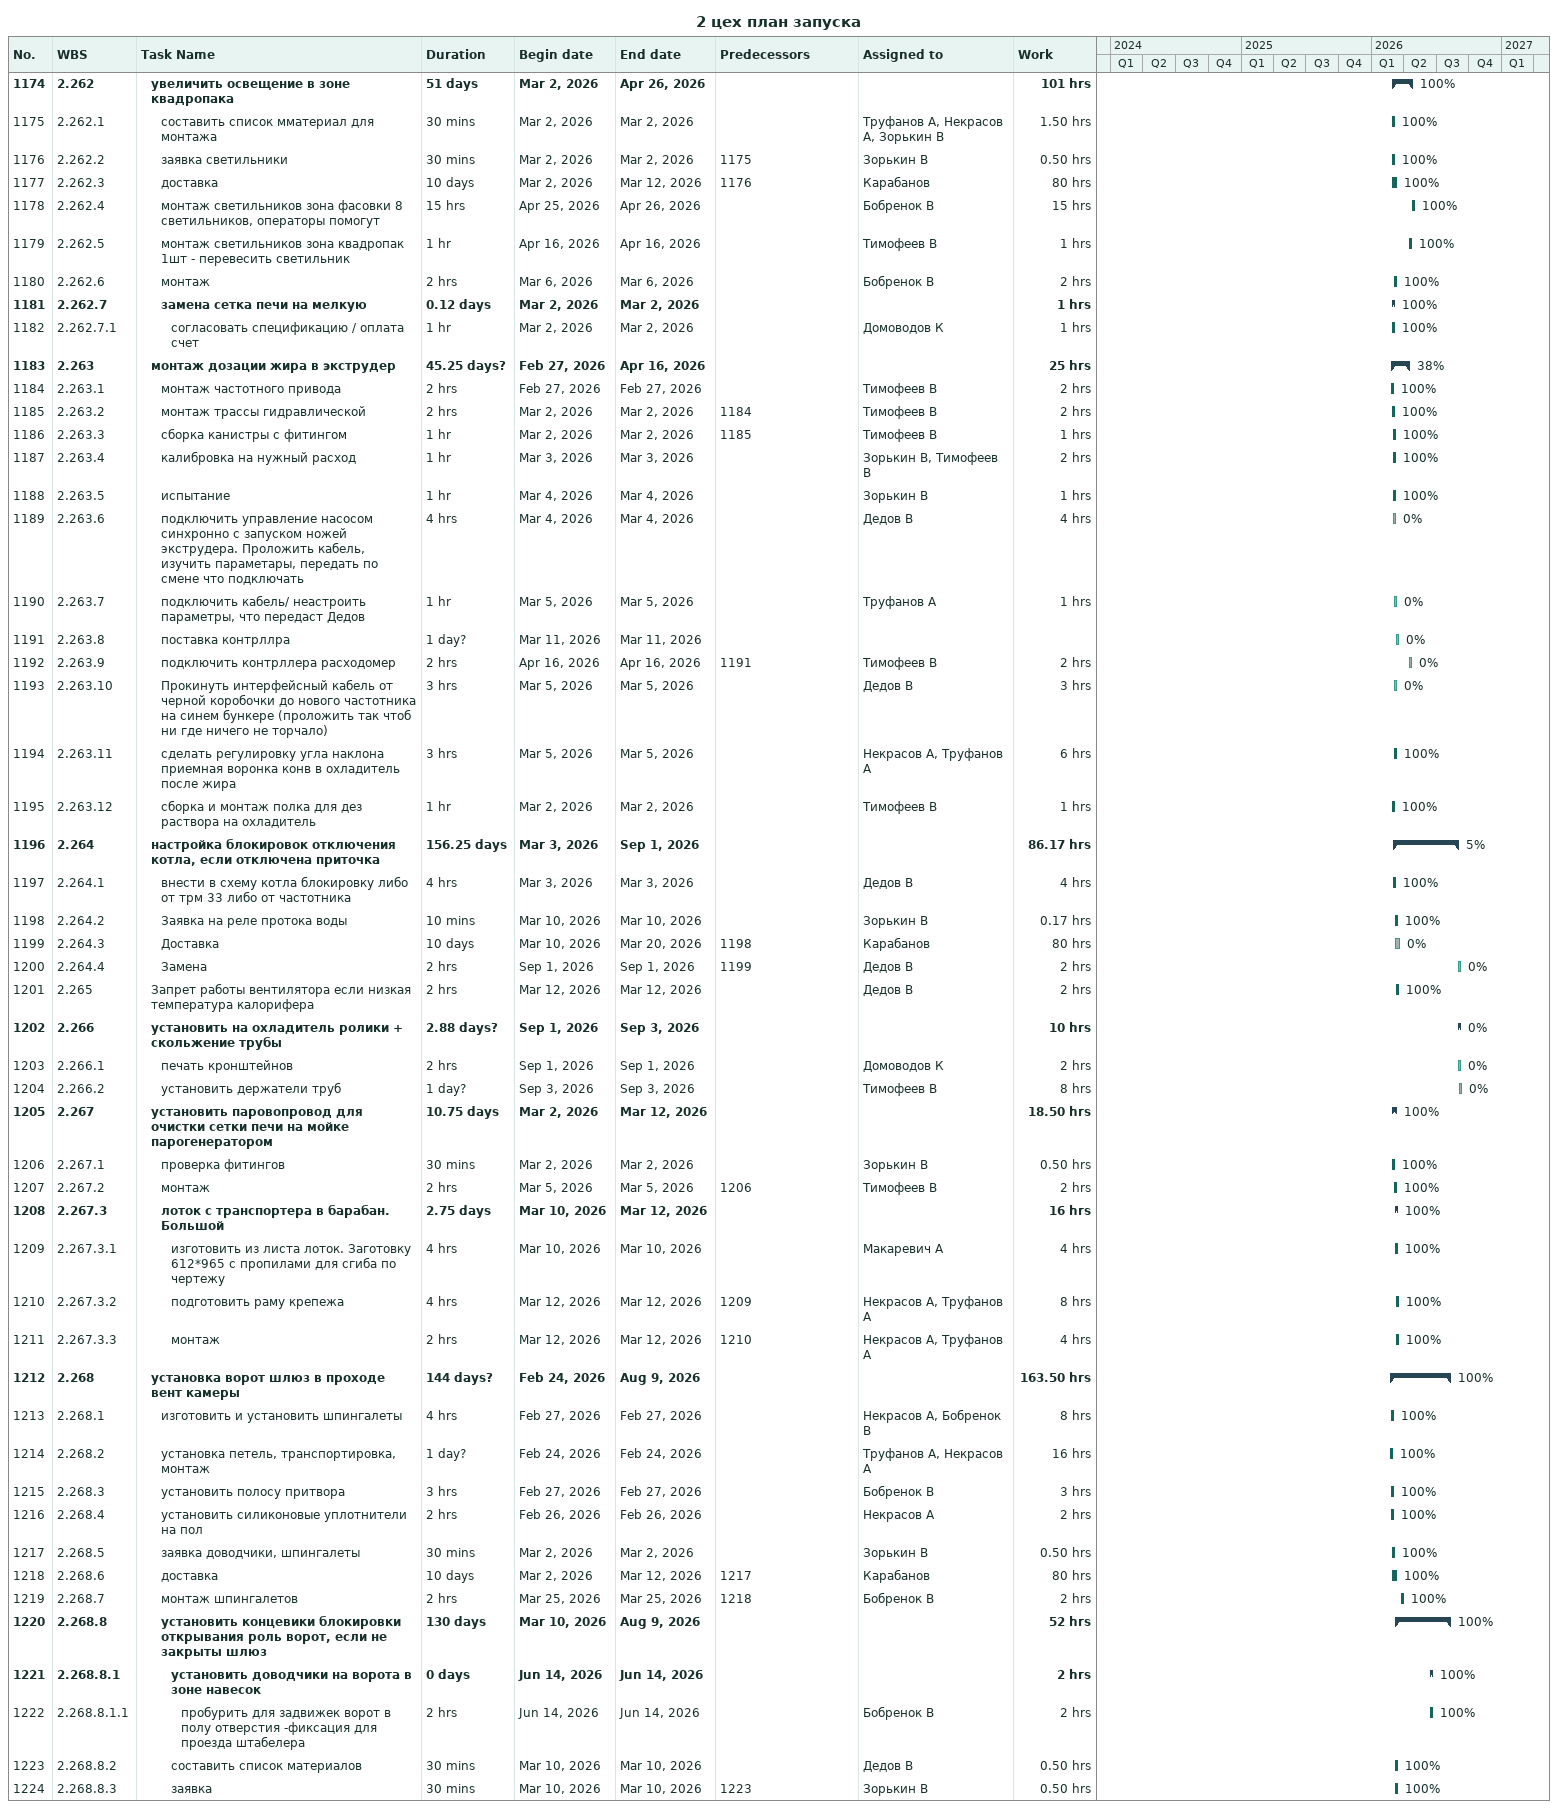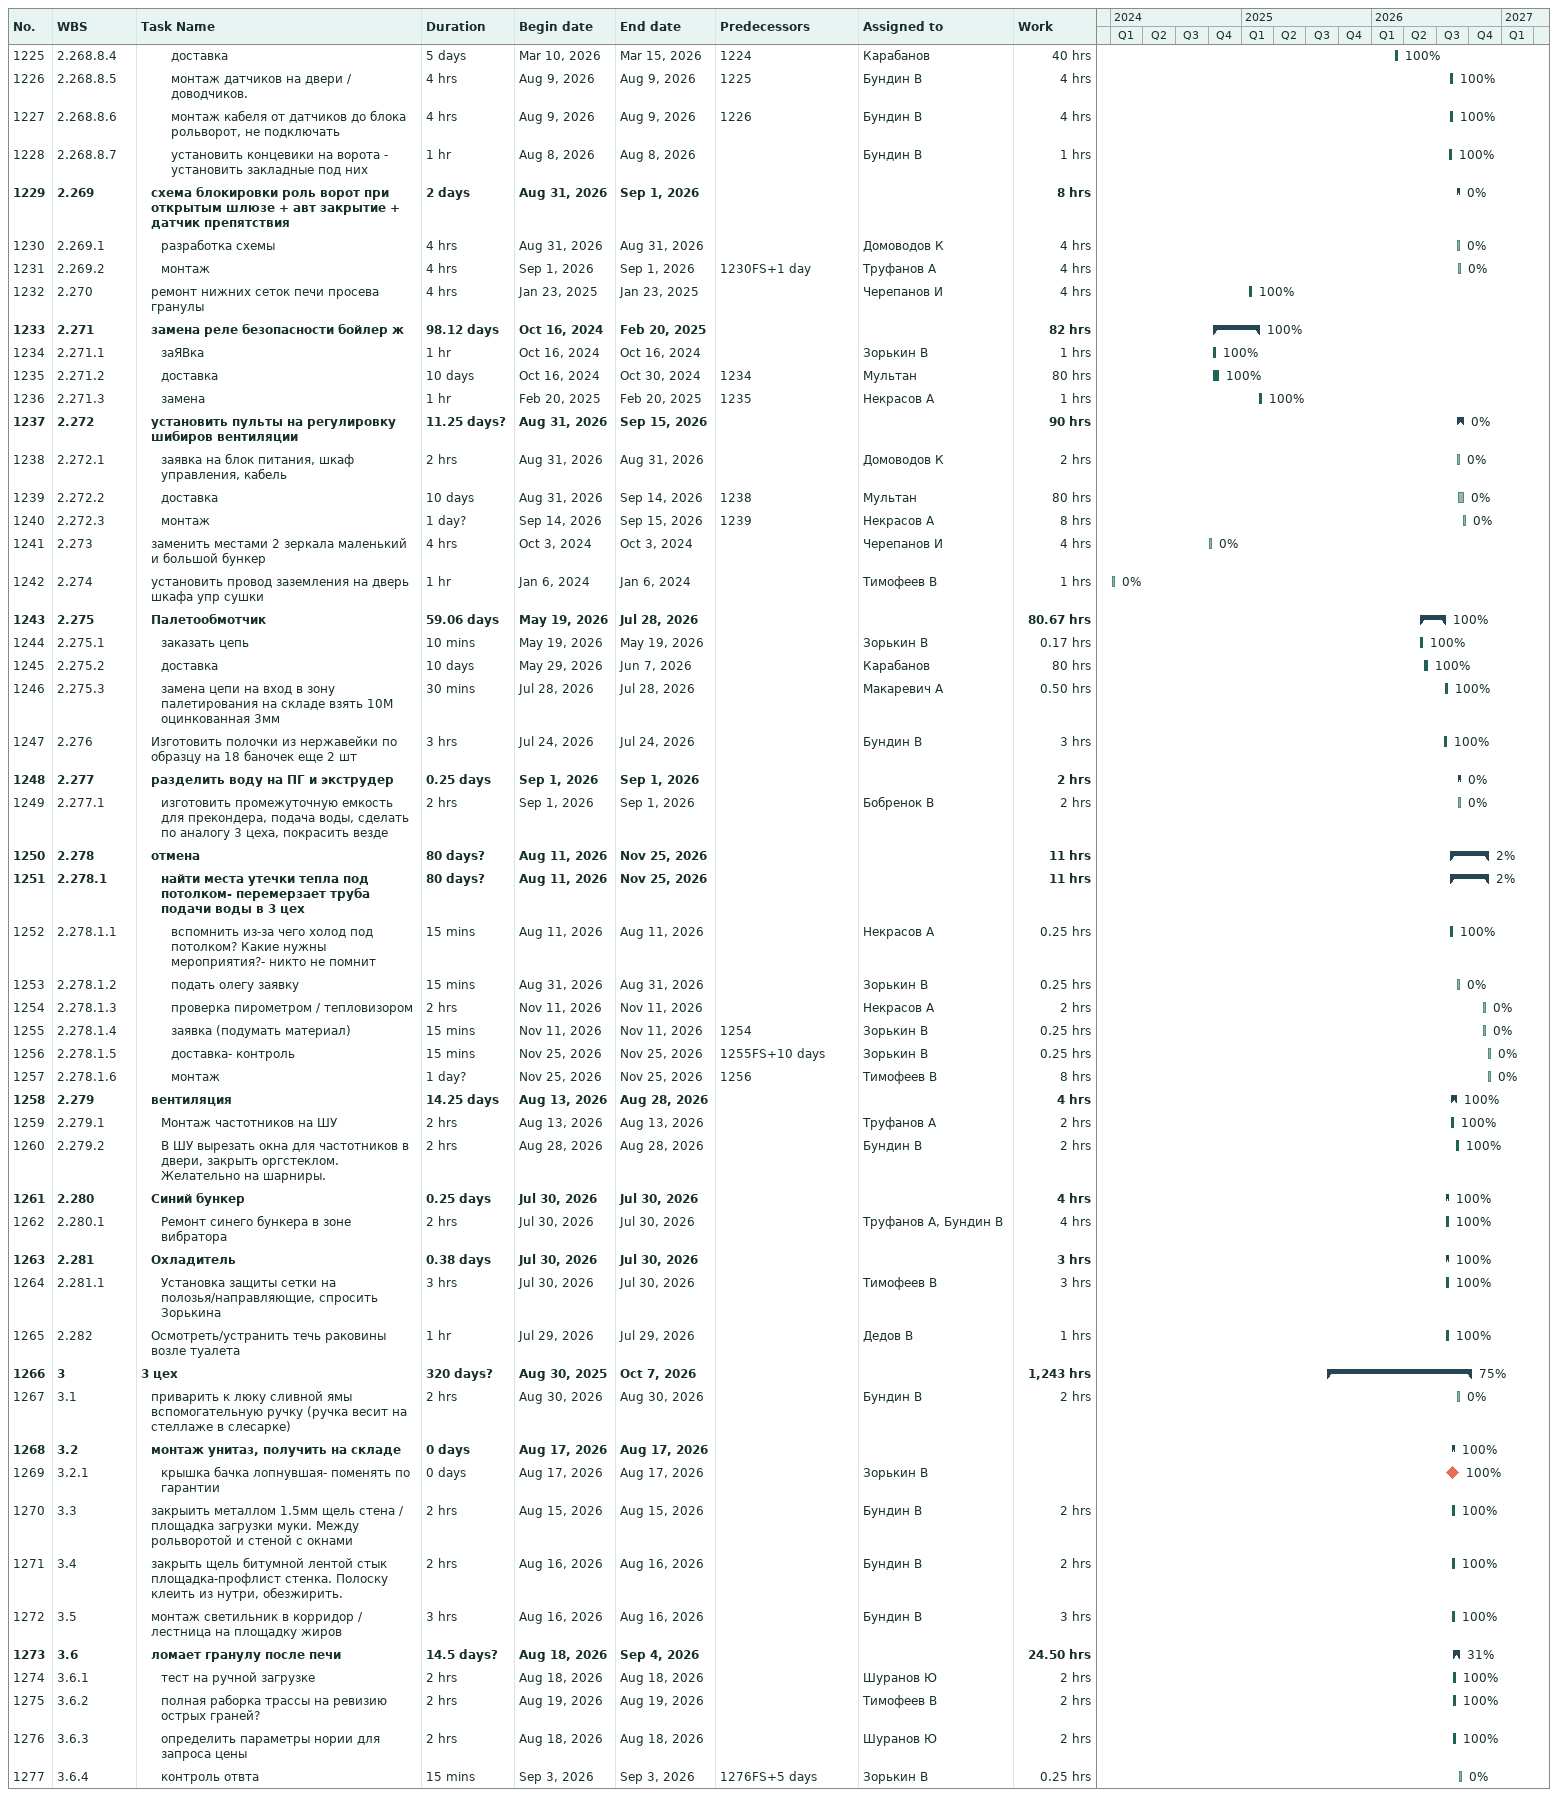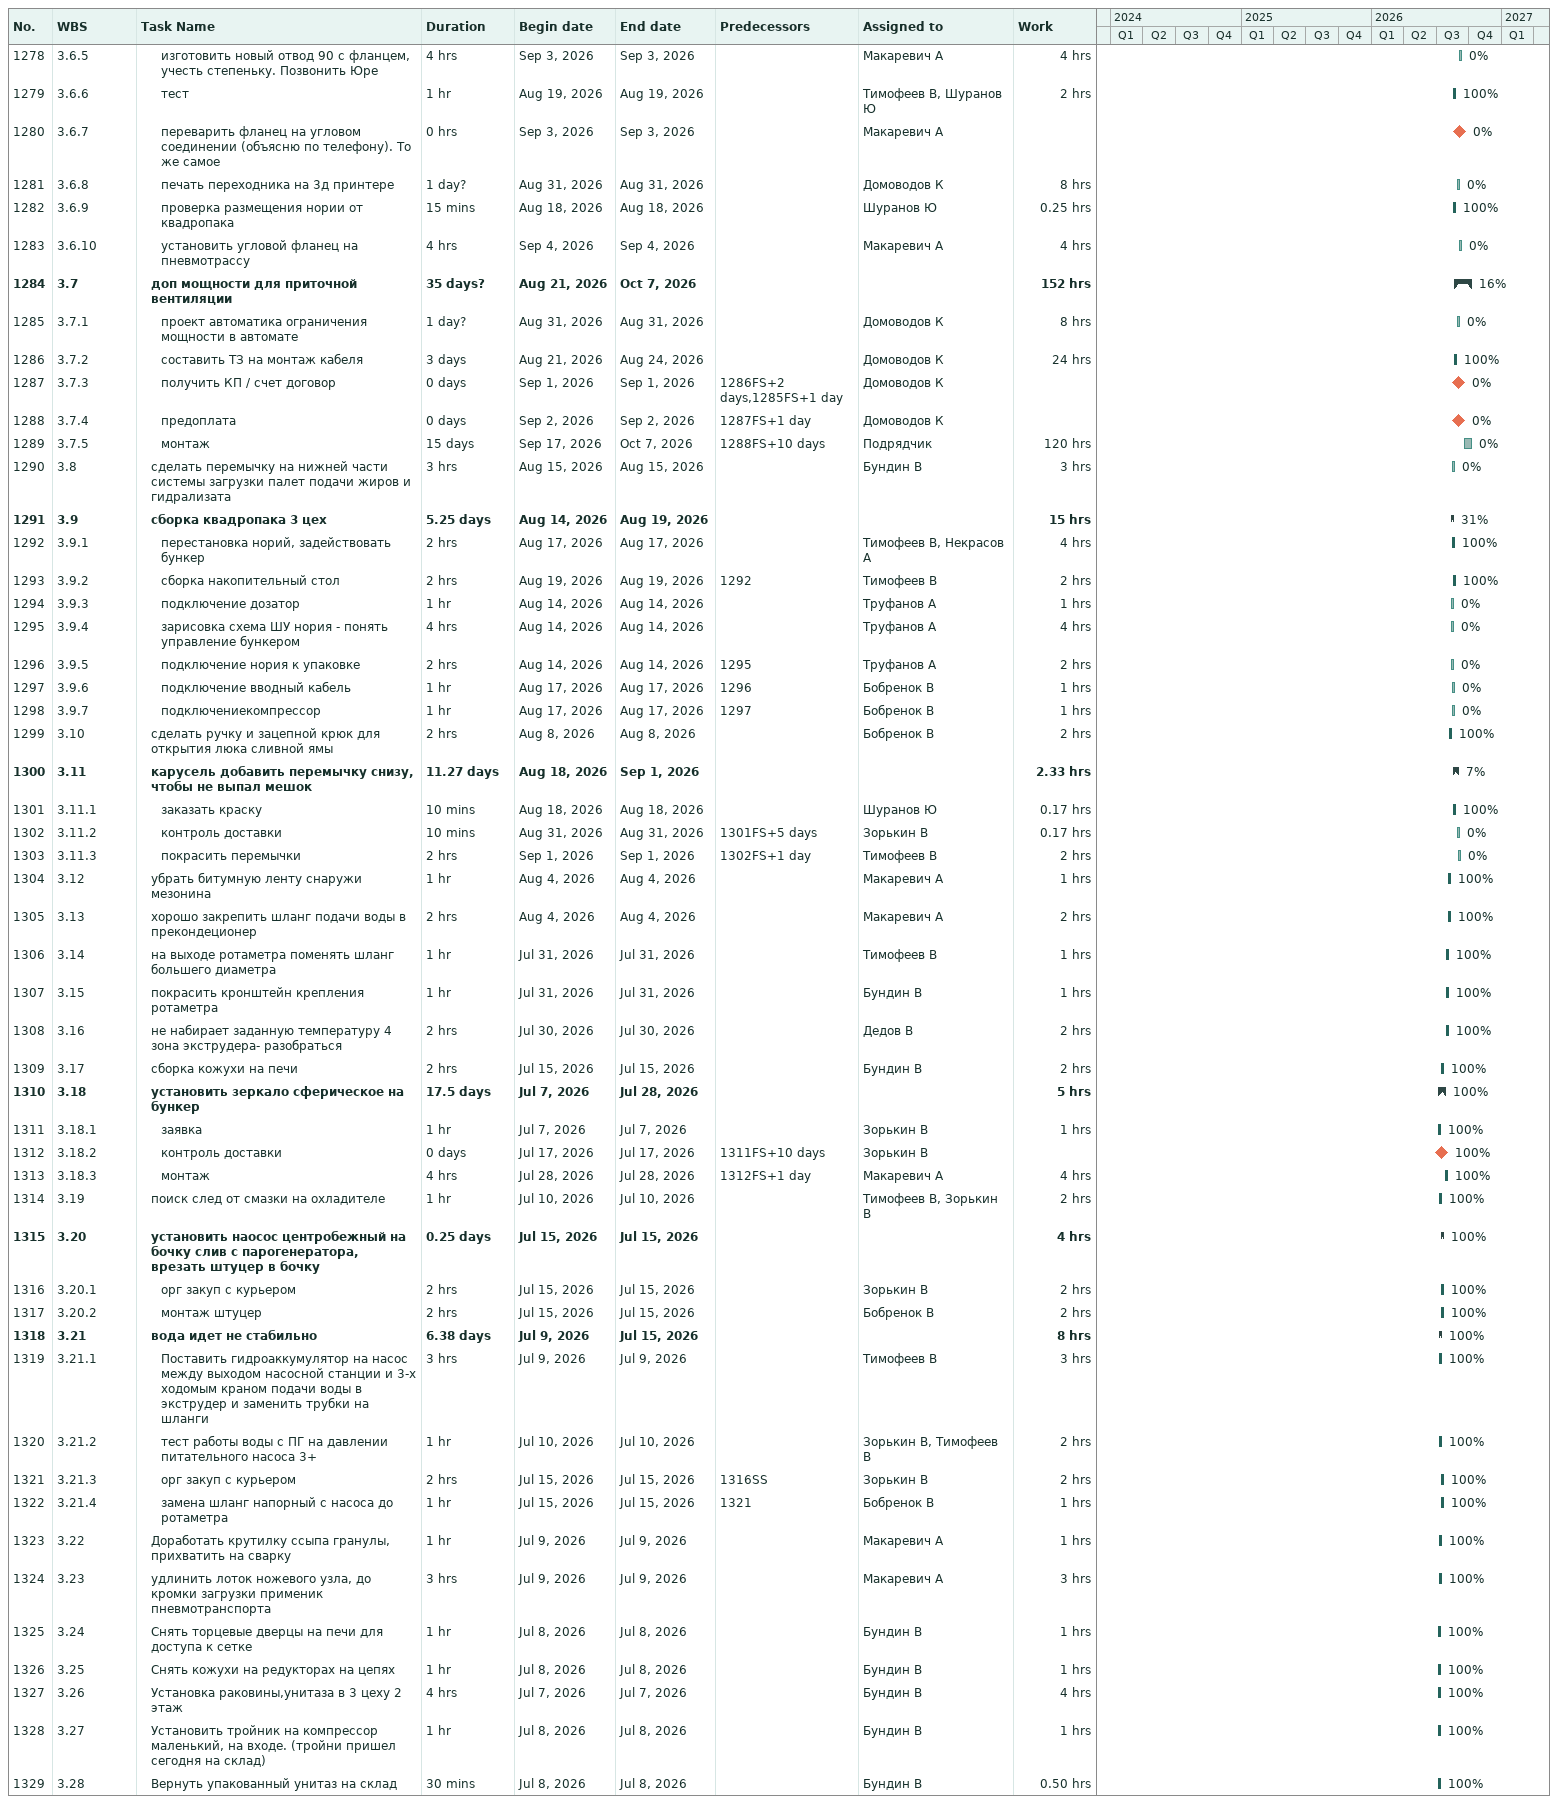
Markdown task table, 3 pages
2 цех план запуска

| ID | WBS | Task | Duration | Start | Finish | Predecessors | Resources | % complete | Work (h) |
|---|---|---|---|---|---|---|---|---|---|
| 1174 | 2.262 | **увеличить освещение в зоне квадропака** | 51d | 2026-03-02 | 2026-04-26 |  |  | 100 | 101 |
| 1175 | 2.262.1 | составить список мматериал для монтажа | 30min | 2026-03-02 | 2026-03-02 |  | Труфанов А, Некрасов А, Зорькин В | 100 | 1.50 |
| 1176 | 2.262.2 | заявка светильники | 30min | 2026-03-02 | 2026-03-02 | 1175 | Зорькин В | 100 | 0.50 |
| 1177 | 2.262.3 | доставка | 10d | 2026-03-02 | 2026-03-12 | 1176 | Карабанов | 100 | 80 |
| 1178 | 2.262.4 | монтаж светильников зона фасовки 8 светильников, операторы помогут | 15h | 2026-04-25 | 2026-04-26 |  | Бобренок В | 100 | 15 |
| 1179 | 2.262.5 | монтаж светильников зона квадропак 1шт - перевесить светильник | 1h | 2026-04-16 | 2026-04-16 |  | Тимофеев В | 100 | 1 |
| 1180 | 2.262.6 | монтаж | 2h | 2026-03-06 | 2026-03-06 |  | Бобренок В | 100 | 2 |
| 1181 | 2.262.7 | **замена сетка печи на мелкую** | 0.12d | 2026-03-02 | 2026-03-02 |  |  | 100 | 1 |
| 1182 | 2.262.7.1 | согласовать спецификацию / оплата счет | 1h | 2026-03-02 | 2026-03-02 |  | Домоводов К | 100 | 1 |
| 1183 | 2.263 | **монтаж дозации жира в экструдер** | 45.25d? | 2026-02-27 | 2026-04-16 |  |  | 38 | 25 |
| 1184 | 2.263.1 | монтаж частотного привода | 2h | 2026-02-27 | 2026-02-27 |  | Тимофеев В | 100 | 2 |
| 1185 | 2.263.2 | монтаж трассы гидравлической | 2h | 2026-03-02 | 2026-03-02 | 1184 | Тимофеев В | 100 | 2 |
| 1186 | 2.263.3 | сборка канистры с фитингом | 1h | 2026-03-02 | 2026-03-02 | 1185 | Тимофеев В | 100 | 1 |
| 1187 | 2.263.4 | калибровка на нужный расход | 1h | 2026-03-03 | 2026-03-03 |  | Зорькин В, Тимофеев В | 100 | 2 |
| 1188 | 2.263.5 | испытание | 1h | 2026-03-04 | 2026-03-04 |  | Зорькин В | 100 | 1 |
| 1189 | 2.263.6 | подключить управление насосом синхронно с запуском ножей экструдера. Проложить кабель, изучить параметары, передать по смене что подключать | 4h | 2026-03-04 | 2026-03-04 |  | Дедов В | 0 | 4 |
| 1190 | 2.263.7 | подключить кабель/ неастроить параметры, что передаст Дедов | 1h | 2026-03-05 | 2026-03-05 |  | Труфанов А | 0 | 1 |
| 1191 | 2.263.8 | поставка контрллра | 1d? | 2026-03-11 | 2026-03-11 |  |  | 0 |  |
| 1192 | 2.263.9 | подключить контрллера расходомер | 2h | 2026-04-16 | 2026-04-16 | 1191 | Тимофеев В | 0 | 2 |
| 1193 | 2.263.10 | Прокинуть интерфейсный кабель от черной коробочки до нового частотника на синем бункере (проложить так чтоб ни где ничего не торчало) | 3h | 2026-03-05 | 2026-03-05 |  | Дедов В | 0 | 3 |
| 1194 | 2.263.11 | сделать регулировку угла наклона приемная воронка конв в охладитель после жира | 3h | 2026-03-05 | 2026-03-05 |  | Некрасов А, Труфанов А | 100 | 6 |
| 1195 | 2.263.12 | сборка и монтаж полка для дез раствора на охладитель | 1h | 2026-03-02 | 2026-03-02 |  | Тимофеев В | 100 | 1 |
| 1196 | 2.264 | **настройка блокировок отключения котла, если отключена приточка** | 156.25d | 2026-03-03 | 2026-09-01 |  |  | 5 | 86.17 |
| 1197 | 2.264.1 | внести в схему котла блокировку либо от трм 33 либо от частотника | 4h | 2026-03-03 | 2026-03-03 |  | Дедов В | 100 | 4 |
| 1198 | 2.264.2 | Заявка на реле протока воды | 10min | 2026-03-10 | 2026-03-10 |  | Зорькин В | 100 | 0.17 |
| 1199 | 2.264.3 | Доставка | 10d | 2026-03-10 | 2026-03-20 | 1198 | Карабанов | 0 | 80 |
| 1200 | 2.264.4 | Замена | 2h | 2026-09-01 | 2026-09-01 | 1199 | Дедов В | 0 | 2 |
| 1201 | 2.265 | Запрет работы вентилятора если низкая температура калорифера | 2h | 2026-03-12 | 2026-03-12 |  | Дедов В | 100 | 2 |
| 1202 | 2.266 | **установить на охладитель ролики + скольжение трубы** | 2.88d? | 2026-09-01 | 2026-09-03 |  |  | 0 | 10 |
| 1203 | 2.266.1 | печать кронштейнов | 2h | 2026-09-01 | 2026-09-01 |  | Домоводов К | 0 | 2 |
| 1204 | 2.266.2 | установить держатели труб | 1d? | 2026-09-03 | 2026-09-03 |  | Тимофеев В | 0 | 8 |
| 1205 | 2.267 | **установить паровопровод для очистки сетки печи на мойке парогенератором** | 10.75d | 2026-03-02 | 2026-03-12 |  |  | 100 | 18.50 |
| 1206 | 2.267.1 | проверка фитингов | 30min | 2026-03-02 | 2026-03-02 |  | Зорькин В | 100 | 0.50 |
| 1207 | 2.267.2 | монтаж | 2h | 2026-03-05 | 2026-03-05 | 1206 | Тимофеев В | 100 | 2 |
| 1208 | 2.267.3 | **лоток с транспортера в барабан. Большой** | 2.75d | 2026-03-10 | 2026-03-12 |  |  | 100 | 16 |
| 1209 | 2.267.3.1 | изготовить из листа лоток. Заготовку 612*965 с пропилами для сгиба по чертежу | 4h | 2026-03-10 | 2026-03-10 |  | Макаревич А | 100 | 4 |
| 1210 | 2.267.3.2 | подготовить раму крепежа | 4h | 2026-03-12 | 2026-03-12 | 1209 | Некрасов А, Труфанов А | 100 | 8 |
| 1211 | 2.267.3.3 | монтаж | 2h | 2026-03-12 | 2026-03-12 | 1210 | Некрасов А, Труфанов А | 100 | 4 |
| 1212 | 2.268 | **установка ворот шлюз в проходе вент камеры** | 144d? | 2026-02-24 | 2026-08-09 |  |  | 100 | 163.50 |
| 1213 | 2.268.1 | изготовить и установить шпингалеты | 4h | 2026-02-27 | 2026-02-27 |  | Некрасов А, Бобренок В | 100 | 8 |
| 1214 | 2.268.2 | установка петель, транспортировка, монтаж | 1d? | 2026-02-24 | 2026-02-24 |  | Труфанов А, Некрасов А | 100 | 16 |
| 1215 | 2.268.3 | установить полосу притвора | 3h | 2026-02-27 | 2026-02-27 |  | Бобренок В | 100 | 3 |
| 1216 | 2.268.4 | установить силиконовые уплотнители на пол | 2h | 2026-02-26 | 2026-02-26 |  | Некрасов А | 100 | 2 |
| 1217 | 2.268.5 | заявка доводчики, шпингалеты | 30min | 2026-03-02 | 2026-03-02 |  | Зорькин В | 100 | 0.50 |
| 1218 | 2.268.6 | доставка | 10d | 2026-03-02 | 2026-03-12 | 1217 | Карабанов | 100 | 80 |
| 1219 | 2.268.7 | монтаж шпингалетов | 2h | 2026-03-25 | 2026-03-25 | 1218 | Бобренок В | 100 | 2 |
| 1220 | 2.268.8 | **установить концевики блокировки открывания роль ворот, если не закрыты шлюз** | 130d | 2026-03-10 | 2026-08-09 |  |  | 100 | 52 |
| 1221 | 2.268.8.1 | **установить доводчики на ворота в зоне навесок** | 0d | 2026-06-14 | 2026-06-14 |  |  | 100 | 2 |
| 1222 | 2.268.8.1.1 | пробурить для задвижек ворот в полу отверстия -фиксация для проезда штабелера | 2h | 2026-06-14 | 2026-06-14 |  | Бобренок В | 100 | 2 |
| 1223 | 2.268.8.2 | составить список материалов | 30min | 2026-03-10 | 2026-03-10 |  | Дедов В | 100 | 0.50 |
| 1224 | 2.268.8.3 | заявка | 30min | 2026-03-10 | 2026-03-10 | 1223 | Зорькин В | 100 | 0.50 |
| 1225 | 2.268.8.4 | доставка | 5d | 2026-03-10 | 2026-03-15 | 1224 | Карабанов | 100 | 40 |
| 1226 | 2.268.8.5 | монтаж датчиков на двери / доводчиков. | 4h | 2026-08-09 | 2026-08-09 | 1225 | Бундин В | 100 | 4 |
| 1227 | 2.268.8.6 | монтаж кабеля от датчиков до блока рольворот, не подключать | 4h | 2026-08-09 | 2026-08-09 | 1226 | Бундин В | 100 | 4 |
| 1228 | 2.268.8.7 | установить концевики на ворота - установить закладные под них | 1h | 2026-08-08 | 2026-08-08 |  | Бундин В | 100 | 1 |
| 1229 | 2.269 | **схема блокировки роль ворот при открытым шлюзе + авт закрытие + датчик препятствия** | 2d | 2026-08-31 | 2026-09-01 |  |  | 0 | 8 |
| 1230 | 2.269.1 | разработка схемы | 4h | 2026-08-31 | 2026-08-31 |  | Домоводов К | 0 | 4 |
| 1231 | 2.269.2 | монтаж | 4h | 2026-09-01 | 2026-09-01 | 1230FS+1d | Труфанов А | 0 | 4 |
| 1232 | 2.270 | ремонт нижних сеток печи просева гранулы | 4h | 2025-01-23 | 2025-01-23 |  | Черепанов И | 100 | 4 |
| 1233 | 2.271 | **замена реле безопасности бойлер ж** | 98.12d | 2024-10-16 | 2025-02-20 |  |  | 100 | 82 |
| 1234 | 2.271.1 | заЯВка | 1h | 2024-10-16 | 2024-10-16 |  | Зорькин В | 100 | 1 |
| 1235 | 2.271.2 | доставка | 10d | 2024-10-16 | 2024-10-30 | 1234 | Мультан | 100 | 80 |
| 1236 | 2.271.3 | замена | 1h | 2025-02-20 | 2025-02-20 | 1235 | Некрасов А | 100 | 1 |
| 1237 | 2.272 | **установить пульты на регулировку шибиров вентиляции** | 11.25d? | 2026-08-31 | 2026-09-15 |  |  | 0 | 90 |
| 1238 | 2.272.1 | заявка на блок питания, шкаф управления, кабель | 2h | 2026-08-31 | 2026-08-31 |  | Домоводов К | 0 | 2 |
| 1239 | 2.272.2 | доставка | 10d | 2026-08-31 | 2026-09-14 | 1238 | Мультан | 0 | 80 |
| 1240 | 2.272.3 | монтаж | 1d? | 2026-09-14 | 2026-09-15 | 1239 | Некрасов А | 0 | 8 |
| 1241 | 2.273 | заменить местами 2 зеркала маленький и большой бункер | 4h | 2024-10-03 | 2024-10-03 |  | Черепанов И | 0 | 4 |
| 1242 | 2.274 | установить провод заземления на дверь шкафа упр сушки | 1h | 2024-01-06 | 2024-01-06 |  | Тимофеев В | 0 | 1 |
| 1243 | 2.275 | **Палетообмотчик** | 59.06d | 2026-05-19 | 2026-07-28 |  |  | 100 | 80.67 |
| 1244 | 2.275.1 | заказать цепь | 10min | 2026-05-19 | 2026-05-19 |  | Зорькин В | 100 | 0.17 |
| 1245 | 2.275.2 | доставка | 10d | 2026-05-29 | 2026-06-07 |  | Карабанов | 100 | 80 |
| 1246 | 2.275.3 | замена цепи на вход в зону палетирования на складе взять 10М оцинкованная 3мм | 30min | 2026-07-28 | 2026-07-28 |  | Макаревич А | 100 | 0.50 |
| 1247 | 2.276 | Изготовить полочки из нержавейки по образцу на 18 баночек еще 2 шт | 3h | 2026-07-24 | 2026-07-24 |  | Бундин В | 100 | 3 |
| 1248 | 2.277 | **разделить воду на ПГ и экструдер** | 0.25d | 2026-09-01 | 2026-09-01 |  |  | 0 | 2 |
| 1249 | 2.277.1 | изготовить промежуточную емкость для прекондера, подача воды, сделать по аналогу 3 цеха, покрасить везде | 2h | 2026-09-01 | 2026-09-01 |  | Бобренок В | 0 | 2 |
| 1250 | 2.278 | **отмена** | 80d? | 2026-08-11 | 2026-11-25 |  |  | 2 | 11 |
| 1251 | 2.278.1 | **найти места утечки тепла под потолком- перемерзает труба подачи воды в 3 цех** | 80d? | 2026-08-11 | 2026-11-25 |  |  | 2 | 11 |
| 1252 | 2.278.1.1 | вспомнить из-за чего холод под потолком? Какие нужны мероприятия?- никто не помнит | 15min | 2026-08-11 | 2026-08-11 |  | Некрасов А | 100 | 0.25 |
| 1253 | 2.278.1.2 | подать олегу заявку | 15min | 2026-08-31 | 2026-08-31 |  | Зорькин В | 0 | 0.25 |
| 1254 | 2.278.1.3 | проверка пирометром / тепловизором | 2h | 2026-11-11 | 2026-11-11 |  | Некрасов А | 0 | 2 |
| 1255 | 2.278.1.4 | заявка (подумать материал) | 15min | 2026-11-11 | 2026-11-11 | 1254 | Зорькин В | 0 | 0.25 |
| 1256 | 2.278.1.5 | доставка- контроль | 15min | 2026-11-25 | 2026-11-25 | 1255FS+10d | Зорькин В | 0 | 0.25 |
| 1257 | 2.278.1.6 | монтаж | 1d? | 2026-11-25 | 2026-11-25 | 1256 | Тимофеев В | 0 | 8 |
| 1258 | 2.279 | **вентиляция** | 14.25d | 2026-08-13 | 2026-08-28 |  |  | 100 | 4 |
| 1259 | 2.279.1 | Монтаж частотников на ШУ | 2h | 2026-08-13 | 2026-08-13 |  | Труфанов А | 100 | 2 |
| 1260 | 2.279.2 | В ШУ вырезать окна для частотников в двери, закрыть оргстеклом. Желательно на шарниры. | 2h | 2026-08-28 | 2026-08-28 |  | Бундин В | 100 | 2 |
| 1261 | 2.280 | **Синий бункер** | 0.25d | 2026-07-30 | 2026-07-30 |  |  | 100 | 4 |
| 1262 | 2.280.1 | Ремонт синего бункера в зоне вибратора | 2h | 2026-07-30 | 2026-07-30 |  | Труфанов А, Бундин В | 100 | 4 |
| 1263 | 2.281 | **Охладитель** | 0.38d | 2026-07-30 | 2026-07-30 |  |  | 100 | 3 |
| 1264 | 2.281.1 | Установка защиты сетки на полозья/направляющие, спросить Зорькина | 3h | 2026-07-30 | 2026-07-30 |  | Тимофеев В | 100 | 3 |
| 1265 | 2.282 | Осмотреть/устранить течь раковины возле туалета | 1h | 2026-07-29 | 2026-07-29 |  | Дедов В | 100 | 1 |
| 1266 | 3 | **3 цех** | 320d? | 2025-08-30 | 2026-10-07 |  |  | 75 | 1243 |
| 1267 | 3.1 | приварить к люку сливной ямы вспомогательную ручку (ручка весит на стеллаже в слесарке) | 2h | 2026-08-30 | 2026-08-30 |  | Бундин В | 0 | 2 |
| 1268 | 3.2 | **монтаж унитаз, получить на складе** | 0d | 2026-08-17 | 2026-08-17 |  |  | 100 |  |
| 1269 | 3.2.1 | крышка бачка лопнувшая- поменять по гарантии | 0d | 2026-08-17 | 2026-08-17 |  | Зорькин В | 100 |  |
| 1270 | 3.3 | закрыить металлом 1.5мм щель стена / площадка загрузки муки. Между рольворотой и стеной с окнами | 2h | 2026-08-15 | 2026-08-15 |  | Бундин В | 100 | 2 |
| 1271 | 3.4 | закрыть щель битумной лентой стык площадка-профлист стенка. Полоску клеить из нутри, обезжирить. | 2h | 2026-08-16 | 2026-08-16 |  | Бундин В | 100 | 2 |
| 1272 | 3.5 | монтаж светильник в корридор / лестница на площадку жиров | 3h | 2026-08-16 | 2026-08-16 |  | Бундин В | 100 | 3 |
| 1273 | 3.6 | **ломает гранулу после печи** | 14.5d? | 2026-08-18 | 2026-09-04 |  |  | 31 | 24.50 |
| 1274 | 3.6.1 | тест на ручной загрузке | 2h | 2026-08-18 | 2026-08-18 |  | Шуранов Ю | 100 | 2 |
| 1275 | 3.6.2 | полная раборка трассы на ревизию острых граней? | 2h | 2026-08-19 | 2026-08-19 |  | Тимофеев В | 100 | 2 |
| 1276 | 3.6.3 | определить параметры нории для запроса цены | 2h | 2026-08-18 | 2026-08-18 |  | Шуранов Ю | 100 | 2 |
| 1277 | 3.6.4 | контроль отвта | 15min | 2026-09-03 | 2026-09-03 | 1276FS+5d | Зорькин В | 0 | 0.25 |
| 1278 | 3.6.5 | изготовить новый отвод 90 с фланцем, учесть степеньку. Позвонить Юре | 4h | 2026-09-03 | 2026-09-03 |  | Макаревич А | 0 | 4 |
| 1279 | 3.6.6 | тест | 1h | 2026-08-19 | 2026-08-19 |  | Тимофеев В, Шуранов Ю | 100 | 2 |
| 1280 | 3.6.7 | переварить фланец на угловом соединении (объясню по телефону). То же самое | 0h | 2026-09-03 | 2026-09-03 |  | Макаревич А | 0 |  |
| 1281 | 3.6.8 | печать переходника на 3д принтере | 1d? | 2026-08-31 | 2026-08-31 |  | Домоводов К | 0 | 8 |
| 1282 | 3.6.9 | проверка размещения нории от квадропака | 15min | 2026-08-18 | 2026-08-18 |  | Шуранов Ю | 100 | 0.25 |
| 1283 | 3.6.10 | установить угловой фланец на пневмотрассу | 4h | 2026-09-04 | 2026-09-04 |  | Макаревич А | 0 | 4 |
| 1284 | 3.7 | **доп мощности для приточной вентиляции** | 35d? | 2026-08-21 | 2026-10-07 |  |  | 16 | 152 |
| 1285 | 3.7.1 | проект автоматика ограничения мощности в автомате | 1d? | 2026-08-31 | 2026-08-31 |  | Домоводов К | 0 | 8 |
| 1286 | 3.7.2 | составить ТЗ на монтаж кабеля | 3d | 2026-08-21 | 2026-08-24 |  | Домоводов К | 100 | 24 |
| 1287 | 3.7.3 | получить КП / счет договор | 0d | 2026-09-01 | 2026-09-01 | 1286FS+2d, 1285FS+1d | Домоводов К | 0 |  |
| 1288 | 3.7.4 | предоплата | 0d | 2026-09-02 | 2026-09-02 | 1287FS+1d | Домоводов К | 0 |  |
| 1289 | 3.7.5 | монтаж | 15d | 2026-09-17 | 2026-10-07 | 1288FS+10d | Подрядчик | 0 | 120 |
| 1290 | 3.8 | сделать перемычку на нижней части системы загрузки палет подачи жиров и гидрализата | 3h | 2026-08-15 | 2026-08-15 |  | Бундин В | 0 | 3 |
| 1291 | 3.9 | **сборка квадропака 3 цех** | 5.25d | 2026-08-14 | 2026-08-19 |  |  | 31 | 15 |
| 1292 | 3.9.1 | перестановка норий, задействовать бункер | 2h | 2026-08-17 | 2026-08-17 |  | Тимофеев В, Некрасов А | 100 | 4 |
| 1293 | 3.9.2 | сборка накопительный стол | 2h | 2026-08-19 | 2026-08-19 | 1292 | Тимофеев В | 100 | 2 |
| 1294 | 3.9.3 | подключение дозатор | 1h | 2026-08-14 | 2026-08-14 |  | Труфанов А | 0 | 1 |
| 1295 | 3.9.4 | зарисовка схема ШУ нория - понять управление бункером | 4h | 2026-08-14 | 2026-08-14 |  | Труфанов А | 0 | 4 |
| 1296 | 3.9.5 | подключение нория к упаковке | 2h | 2026-08-14 | 2026-08-14 | 1295 | Труфанов А | 0 | 2 |
| 1297 | 3.9.6 | подключение вводный кабель | 1h | 2026-08-17 | 2026-08-17 | 1296 | Бобренок В | 0 | 1 |
| 1298 | 3.9.7 | подключениекомпрессор | 1h | 2026-08-17 | 2026-08-17 | 1297 | Бобренок В | 0 | 1 |
| 1299 | 3.10 | сделать ручку и зацепной крюк для открытия люка сливной ямы | 2h | 2026-08-08 | 2026-08-08 |  | Бобренок В | 100 | 2 |
| 1300 | 3.11 | **карусель добавить перемычку снизу, чтобы не выпал мешок** | 11.27d | 2026-08-18 | 2026-09-01 |  |  | 7 | 2.33 |
| 1301 | 3.11.1 | заказать краску | 10min | 2026-08-18 | 2026-08-18 |  | Шуранов Ю | 100 | 0.17 |
| 1302 | 3.11.2 | контроль доставки | 10min | 2026-08-31 | 2026-08-31 | 1301FS+5d | Зорькин В | 0 | 0.17 |
| 1303 | 3.11.3 | покрасить перемычки | 2h | 2026-09-01 | 2026-09-01 | 1302FS+1d | Тимофеев В | 0 | 2 |
| 1304 | 3.12 | убрать битумную ленту снаружи мезонина | 1h | 2026-08-04 | 2026-08-04 |  | Макаревич А | 100 | 1 |
| 1305 | 3.13 | хорошо закрепить шланг подачи воды в прекондеционер | 2h | 2026-08-04 | 2026-08-04 |  | Макаревич А | 100 | 2 |
| 1306 | 3.14 | на выходе ротаметра поменять шланг большего диаметра | 1h | 2026-07-31 | 2026-07-31 |  | Тимофеев В | 100 | 1 |
| 1307 | 3.15 | покрасить кронштейн крепления ротаметра | 1h | 2026-07-31 | 2026-07-31 |  | Бундин В | 100 | 1 |
| 1308 | 3.16 | не набирает заданную температуру 4 зона экструдера- разобраться | 2h | 2026-07-30 | 2026-07-30 |  | Дедов В | 100 | 2 |
| 1309 | 3.17 | сборка кожухи на печи | 2h | 2026-07-15 | 2026-07-15 |  | Бундин В | 100 | 2 |
| 1310 | 3.18 | **установить зеркало сферическое на бункер** | 17.5d | 2026-07-07 | 2026-07-28 |  |  | 100 | 5 |
| 1311 | 3.18.1 | заявка | 1h | 2026-07-07 | 2026-07-07 |  | Зорькин В | 100 | 1 |
| 1312 | 3.18.2 | контроль доставки | 0d | 2026-07-17 | 2026-07-17 | 1311FS+10d | Зорькин В | 100 |  |
| 1313 | 3.18.3 | монтаж | 4h | 2026-07-28 | 2026-07-28 | 1312FS+1d | Макаревич А | 100 | 4 |
| 1314 | 3.19 | поиск след от смазки на охладителе | 1h | 2026-07-10 | 2026-07-10 |  | Тимофеев В, Зорькин В | 100 | 2 |
| 1315 | 3.20 | **установить наосос центробежный на бочку слив с парогенератора, врезать штуцер в бочку** | 0.25d | 2026-07-15 | 2026-07-15 |  |  | 100 | 4 |
| 1316 | 3.20.1 | орг закуп с курьером | 2h | 2026-07-15 | 2026-07-15 |  | Зорькин В | 100 | 2 |
| 1317 | 3.20.2 | монтаж штуцер | 2h | 2026-07-15 | 2026-07-15 |  | Бобренок В | 100 | 2 |
| 1318 | 3.21 | **вода идет не стабильно** | 6.38d | 2026-07-09 | 2026-07-15 |  |  | 100 | 8 |
| 1319 | 3.21.1 | Поставить гидроаккумулятор на насос между выходом насосной станции и 3-х ходомым краном подачи воды в экструдер и заменить трубки на шланги | 3h | 2026-07-09 | 2026-07-09 |  | Тимофеев В | 100 | 3 |
| 1320 | 3.21.2 | тест работы воды с ПГ на давлении питательного насоса 3+ | 1h | 2026-07-10 | 2026-07-10 |  | Зорькин В, Тимофеев В | 100 | 2 |
| 1321 | 3.21.3 | орг закуп с курьером | 2h | 2026-07-15 | 2026-07-15 | 1316SS | Зорькин В | 100 | 2 |
| 1322 | 3.21.4 | замена шланг напорный с насоса до ротаметра | 1h | 2026-07-15 | 2026-07-15 | 1321 | Бобренок В | 100 | 1 |
| 1323 | 3.22 | Доработать крутилку ссыпа гранулы, прихватить на сварку | 1h | 2026-07-09 | 2026-07-09 |  | Макаревич А | 100 | 1 |
| 1324 | 3.23 | удлинить лоток ножевого узла, до кромки загрузки применик пневмотранспорта | 3h | 2026-07-09 | 2026-07-09 |  | Макаревич А | 100 | 3 |
| 1325 | 3.24 | Снять торцевые дверцы на печи для доступа к сетке | 1h | 2026-07-08 | 2026-07-08 |  | Бундин В | 100 | 1 |
| 1326 | 3.25 | Снять кожухи на редукторах на цепях | 1h | 2026-07-08 | 2026-07-08 |  | Бундин В | 100 | 1 |
| 1327 | 3.26 | Установка раковины,унитаза в 3 цеху 2 этаж | 4h | 2026-07-07 | 2026-07-07 |  | Бундин В | 100 | 4 |
| 1328 | 3.27 | Установить тройник на компрессор маленький, на входе. (тройни пришел сегодня на склад) | 1h | 2026-07-08 | 2026-07-08 |  | Бундин В | 100 | 1 |
| 1329 | 3.28 | Вернуть упакованный унитаз на склад | 30min | 2026-07-08 | 2026-07-08 |  | Бундин В | 100 | 0.50 |
